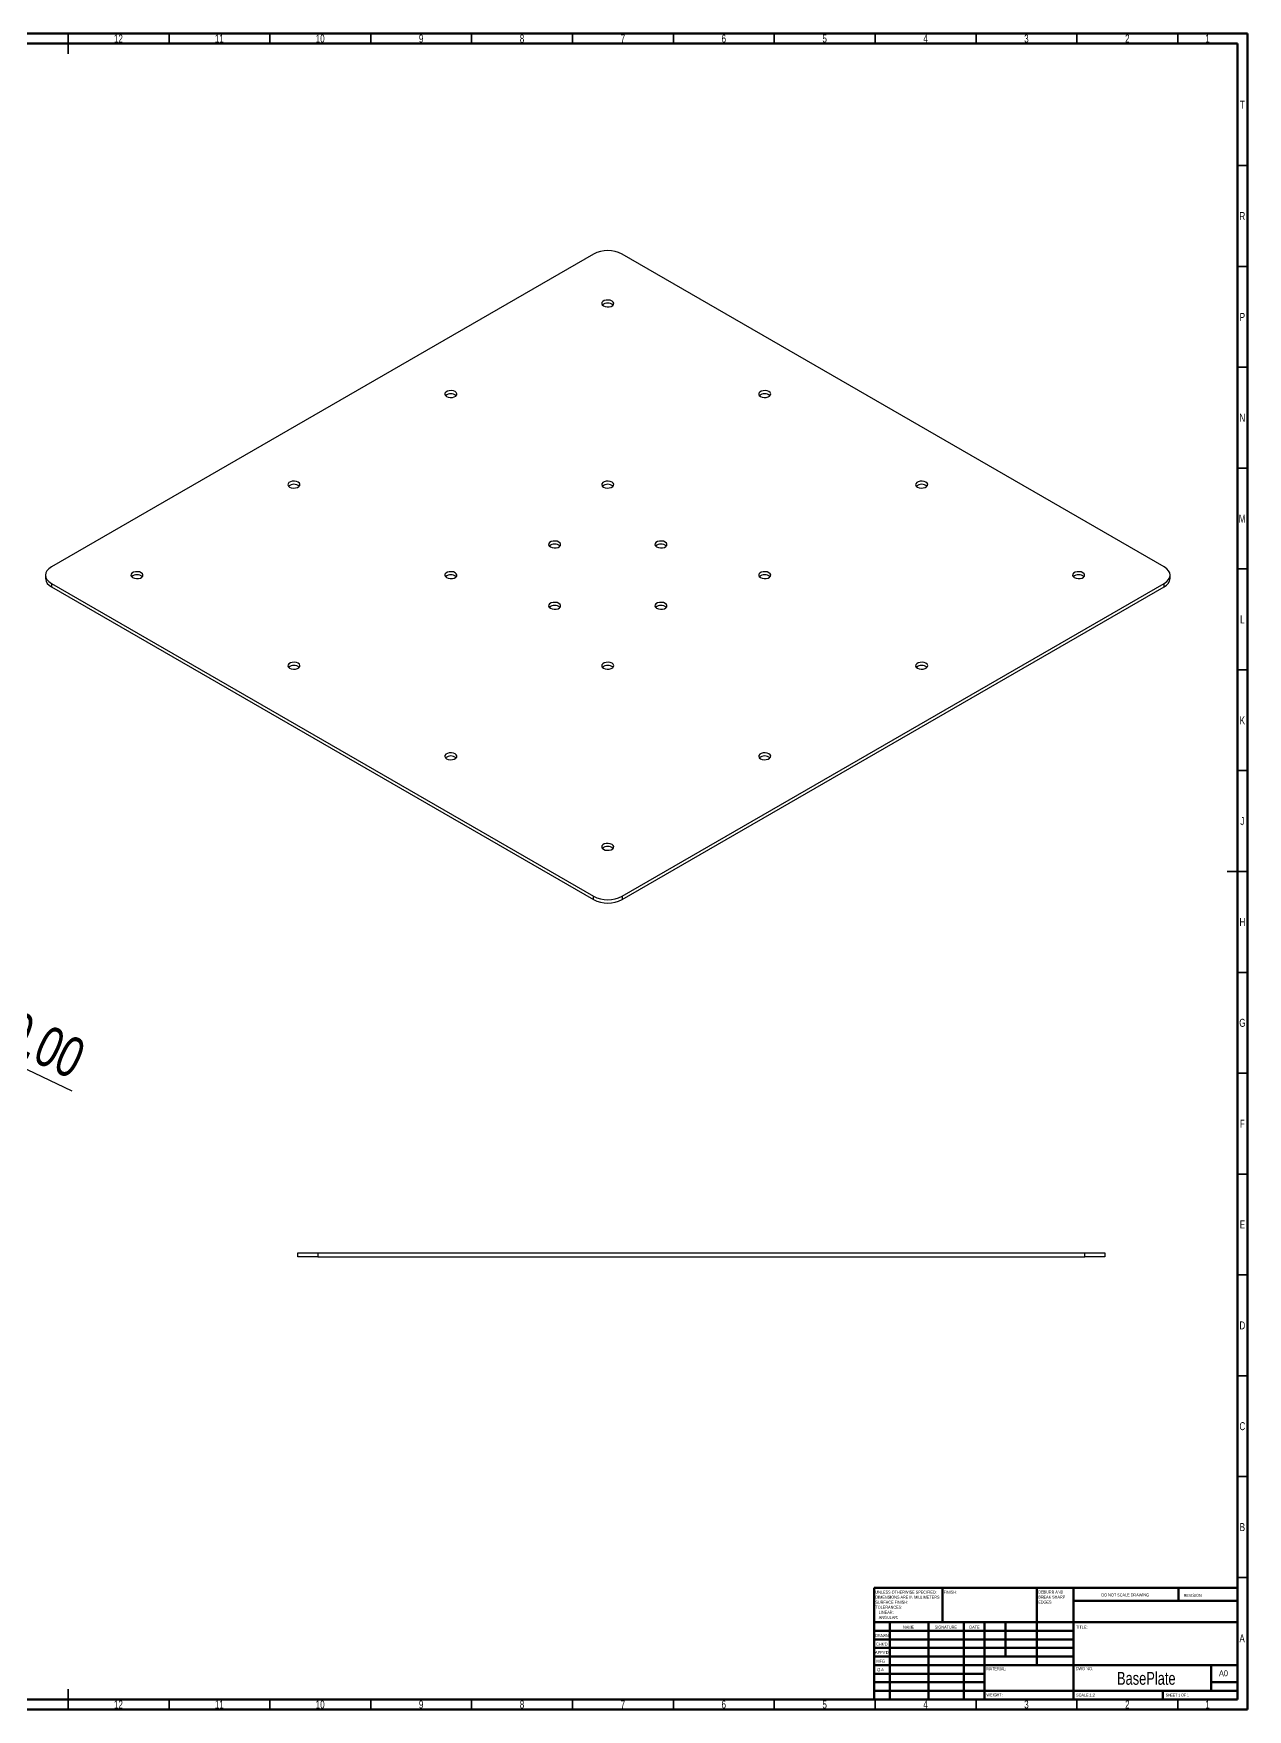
# Model space of a CAD drawing. Header units: inches. Extents: x 1517 to 7040, y -2638 to 1148.
# Drawn here: x 2337 to 2938, y 239 to 1070 of the extents above; entities that cross this region are included whole.
import ezdxf

# ---------------------------------------------------------------- set-up
doc = ezdxf.new("R2010")
doc.units = ezdxf.units.IN
doc.header["$MEASUREMENT"] = 0
doc.styles.add('SLDTEXTSTYLE0', font='TXT', dxfattribs={"width": 0.75})
doc.styles.add('SLDTEXTSTYLE1', font='TXT', dxfattribs={"width": 0.686449})
doc.styles.add('SLDTEXTSTYLE2', font='TXT', dxfattribs={"width": 0.6875})
doc.dimstyles.new('SLDDIMSTYLE4', dxfattribs={"dimtxt": 20, "dimasz": 3.302, "dimexe": 0, "dimexo": 0.0625, "dimgap": 5, "dimtad": 1, "dimrnd": 1e-09, "dimzin": 4, "dimdsep": 46, "dimtxsty": 'SLDTEXTSTYLE0', "dimsah": 1, "dimcen": 0, "dimadec": 0, "dimazin": 1, "dimtfac": 1, "dimtofl": 0, "dimtmove": 0, "dimatfit": 3, "dimfxl": 0, "dimfrac": 2, "dimtolj": 1, "dimtzin": 12, "dimarcsym": 0})

# ---------------------------------------------------------------- blocks, each defined once
blk = doc.blocks.new('SW_NOTE_0')
at = {"color": 0, "linetype": 'Continuous', "lineweight": 0, "char_height": 1.5, "attachment_point": 1, "style": 'SLDTEXTSTYLE0'}
for s, insert in [('UNLESS OTHERWISE SPECIFIED:', (0, 1.93)), ('TOLERANCES:', (0, -5.57)), ('SURFACE FINISH:', (0, -3.07)), ('DIMENSIONS ARE IN MILLIMETERS', (0, -0.57)), ('LINEAR:', (1.69, -8.07)), ('ANGULAR:', (1.69, -10.57))]:
    blk.add_mtext(s, dxfattribs=dict(at, insert=insert))
blk = doc.blocks.new('SW_NOTE_0_1')
at = {"color": 0, "linetype": 'Continuous', "lineweight": 0, "char_height": 1.5, "attachment_point": 1, "style": 'SLDTEXTSTYLE0'}
for s, insert in [('DEBURR AND', (0, 1.93)), ('BREAK SHARP', (0, -0.57)), ('EDGES', (0, -3.07))]:
    blk.add_mtext(s, dxfattribs=dict(at, insert=insert))
blk = doc.blocks.new('*D615')
at = {"color": 0, "linetype": 'Continuous', "lineweight": -2, "transparency": 16777216}
blk.add_line((2355.78, 545.2), (2269.33, 586.33), dxfattribs=at)
at = {"color": 0, "linetype": 'Continuous', "transparency": 16777216}
blk.add_solid([(2269.57, 586.83), (2269.1, 585.83), (2266.35, 587.75)], dxfattribs=at)
at = {"layer": 'Defpoints', "color": 0, "linetype": 'Continuous', "transparency": 16777216}
for p in [(2257.32, 592.05), (2266.35, 587.75)]:
    blk.add_point(p, dxfattribs=at)
at = {"color": 0, "linetype": 'Continuous', "lineweight": 18, "transparency": 16777216, "insert": (2305.57, 596.77), "char_height": 20, "attachment_point": 1, "rotation": 334.55388, "style": 'SLDTEXTSTYLE0'}
blk.add_mtext('\\A1;R10.00', dxfattribs=at)

msp = doc.modelspace()

# ---------------------------------------------------------------- linework, layer by layer
at = {"color": 7, "linetype": 'Continuous', "lineweight": 70}
for p, q in [((1769.235, 1069.624), (2938.235, 1069.624)), ((1774.235, 1064.624), (2933.235, 1064.624)), ((2933.235, 1064.624), (2933.235, 243.624)), ((2938.235, 1069.624), (2938.235, 238.624)), ((2933.235, 243.624), (1774.235, 243.624)), ((2938.235, 238.624), (1769.235, 238.624))]:
    msp.add_line(p, q, dxfattribs=at)
at = {"color": 7, "linetype": 'Continuous', "lineweight": 35}
for p, q in [((2353.735, 1069.624), (2353.735, 1059.624)), ((2353.735, 1064.624), (2353.735, 1069.624)), ((2403.735, 1064.624), (2403.735, 1069.624)), ((2453.735, 1064.624), (2453.735, 1069.624)), ((2503.735, 1064.624), (2503.735, 1069.624)), ((2553.735, 1064.624), (2553.735, 1069.624)), ((2603.735, 1064.624), (2603.735, 1069.624)), ((2653.735, 1064.624), (2653.735, 1069.624)), ((2703.735, 1064.624), (2703.735, 1069.624)), ((2753.735, 1064.624), (2753.735, 1069.624)), ((2803.735, 1064.624), (2803.735, 1069.624)), ((2853.735, 1064.624), (2853.735, 1069.624)), ((2903.735, 1064.624), (2903.735, 1069.624)), ((2933.235, 1004.124), (2938.235, 1004.124)), ((2933.235, 954.124), (2938.235, 954.124)), ((2933.235, 904.124), (2938.235, 904.124)), ((2933.235, 854.124), (2938.235, 854.124)), ((2933.235, 804.124), (2938.235, 804.124)), ((2933.235, 754.124), (2938.235, 754.124)), ((2933.235, 704.124), (2938.235, 704.124)), ((2938.235, 654.124), (2928.235, 654.124)), ((2933.235, 654.124), (2938.235, 654.124)), ((2933.235, 604.124), (2938.235, 604.124)), ((2933.235, 554.124), (2938.235, 554.124)), ((2933.235, 504.124), (2938.235, 504.124)), ((2933.235, 454.124), (2938.235, 454.124)), ((2933.235, 404.124), (2938.235, 404.124)), ((2933.235, 354.124), (2938.235, 354.124)), ((2933.235, 304.124), (2938.235, 304.124)), ((2353.735, 238.624), (2353.735, 248.624)), ((2353.735, 243.624), (2353.735, 238.624)), ((2403.735, 243.624), (2403.735, 238.624)), ((2453.735, 243.624), (2453.735, 238.624)), ((2503.735, 243.624), (2503.735, 238.624)), ((2553.735, 243.624), (2553.735, 238.624)), ((2603.735, 243.624), (2603.735, 238.624)), ((2653.735, 243.624), (2653.735, 238.624)), ((2703.735, 243.624), (2703.735, 238.624)), ((2753.735, 243.624), (2753.735, 238.624)), ((2803.735, 243.624), (2803.735, 238.624)), ((2853.735, 243.624), (2853.735, 238.624)), ((2903.735, 243.624), (2903.735, 238.624))]:
    msp.add_line(p, q, dxfattribs=at)
at = {"color": 7, "linetype": 'Continuous', "lineweight": 25}
for p, q in [((2614.118, 960.258), (2345.417, 805.14)), ((2896.961, 805.14), (2628.26, 960.258)), ((2342.488, 801.058), (2342.488, 799.425)), ((2899.89, 799.425), (2899.89, 801.058)), ((2345.417, 796.976), (2614.118, 641.858)), ((2345.417, 796.976), (2345.417, 795.343)), ((2345.417, 795.343), (2614.118, 640.225)), ((2628.26, 641.858), (2896.961, 796.976)), ((2628.26, 640.225), (2896.961, 795.343)), ((2896.961, 795.343), (2896.961, 796.976)), ((2614.118, 640.225), (2614.118, 641.858)), ((2628.26, 641.858), (2628.26, 640.225)), ((2467.574, 463.102), (2467.574, 465.102)), ((2467.574, 465.102), (2477.574, 465.102)), ((2477.574, 463.102), (2467.574, 463.102)), ((2477.574, 465.102), (2477.574, 463.102)), ((2477.574, 465.102), (2857.574, 465.102)), ((2477.574, 463.102), (2857.574, 463.102)), ((2857.574, 463.102), (2857.574, 465.102)), ((2857.574, 465.102), (2867.574, 465.102)), ((2867.574, 463.102), (2857.574, 463.102)), ((2867.574, 465.102), (2867.574, 463.102))]:
    msp.add_line(p, q, dxfattribs=at)
at = {"color": 7, "linetype": 'Continuous', "lineweight": 50}
for p, q in [((2753.235, 298.874), (2933.235, 298.874)), ((2753.235, 298.874), (2753.235, 243.624)), ((2787.035, 281.874), (2787.035, 298.874)), ((2833.835, 298.874), (2833.835, 260.624)), ((2852.035, 298.874), (2852.035, 243.624)), ((2933.235, 292.499), (2852.035, 292.499)), ((2904.035, 292.499), (2904.035, 298.874)), ((2933.235, 281.874), (2753.235, 281.874)), ((2852.035, 277.624), (2753.235, 277.624)), ((2761.035, 281.874), (2761.035, 243.624)), ((2780.226, 281.874), (2780.226, 243.624)), ((2797.634, 281.874), (2797.634, 243.624)), ((2807.835, 243.624), (2807.835, 281.874)), ((2818.235, 264.874), (2818.235, 281.874)), ((2852.035, 273.374), (2753.235, 273.374)), ((2852.035, 269.124), (2753.235, 269.124)), ((2852.035, 264.874), (2753.235, 264.874)), ((2807.835, 260.624), (2753.235, 260.624)), ((2807.835, 260.624), (2933.235, 260.624)), ((2920.235, 247.874), (2920.235, 260.624)), ((2807.835, 256.374), (2753.235, 256.374)), ((2807.835, 252.124), (2753.235, 252.124)), ((2933.235, 252.124), (2920.235, 252.124)), ((2753.235, 247.874), (2933.235, 247.874)), ((2896.235, 243.624), (2896.235, 247.874))]:
    msp.add_line(p, q, dxfattribs=at)
at = {"color": 7, "linetype": 'Continuous', "lineweight": 25, "flags": 128}
for points in [[(2619.068, 934.541), (2619.921, 934.196), (2620.927, 934.04), (2621.965, 934.093), (2622.91, 934.347), (2623.646, 934.772), (2624.087, 935.317), (2624.178, 935.916), (2623.908, 936.497), (2623.31, 936.99), (2622.457, 937.335), (2621.45, 937.491), (2620.412, 937.438), (2619.468, 937.184), (2618.731, 936.759), (2618.291, 936.214), (2618.2, 935.614), (2618.47, 935.033), (2619.068, 934.541)], [(2541.286, 889.638), (2542.139, 889.293), (2543.146, 889.138), (2544.184, 889.19), (2545.128, 889.444), (2545.865, 889.87), (2546.305, 890.415), (2546.396, 891.014), (2546.126, 891.595), (2545.529, 892.088), (2544.675, 892.433), (2543.669, 892.588), (2542.631, 892.536), (2541.686, 892.282), (2540.95, 891.856), (2540.509, 891.311), (2540.419, 890.712), (2540.688, 890.131), (2541.286, 889.638)], [(2696.849, 889.638), (2697.703, 889.293), (2698.709, 889.138), (2699.747, 889.19), (2700.691, 889.444), (2701.428, 889.87), (2701.868, 890.415), (2701.959, 891.014), (2701.69, 891.595), (2701.092, 892.088), (2700.239, 892.433), (2699.232, 892.588), (2698.194, 892.536), (2697.25, 892.282), (2696.513, 891.856), (2696.073, 891.311), (2695.982, 890.712), (2696.252, 890.131), (2696.849, 889.638)], [(2463.504, 844.736), (2464.358, 844.391), (2465.364, 844.235), (2466.402, 844.288), (2467.346, 844.542), (2468.083, 844.967), (2468.523, 845.512), (2468.614, 846.111), (2468.344, 846.692), (2467.747, 847.185), (2466.893, 847.53), (2465.887, 847.686), (2464.849, 847.633), (2463.905, 847.379), (2463.168, 846.954), (2462.728, 846.409), (2462.637, 845.81), (2462.907, 845.229), (2463.504, 844.736)], [(2619.068, 844.736), (2619.921, 844.391), (2620.927, 844.235), (2621.965, 844.288), (2622.91, 844.542), (2623.646, 844.967), (2624.087, 845.512), (2624.178, 846.111), (2623.908, 846.692), (2623.31, 847.185), (2622.457, 847.53), (2621.45, 847.686), (2620.412, 847.633), (2619.468, 847.379), (2618.731, 846.954), (2618.291, 846.409), (2618.2, 845.81), (2618.47, 845.229), (2619.068, 844.736)], [(2774.631, 844.736), (2775.485, 844.391), (2776.491, 844.235), (2777.529, 844.288), (2778.473, 844.542), (2779.21, 844.967), (2779.65, 845.512), (2779.741, 846.111), (2779.471, 846.692), (2778.874, 847.185), (2778.02, 847.53), (2777.014, 847.686), (2775.976, 847.633), (2775.032, 847.379), (2774.295, 846.954), (2773.855, 846.409), (2773.764, 845.81), (2774.033, 845.229), (2774.631, 844.736)], [(2592.728, 815.039), (2593.581, 814.694), (2594.588, 814.538), (2595.626, 814.591), (2596.57, 814.845), (2597.307, 815.27), (2597.747, 815.815), (2597.838, 816.415), (2597.568, 816.996), (2596.971, 817.488), (2596.117, 817.833), (2595.111, 817.989), (2594.073, 817.936), (2593.128, 817.682), (2592.392, 817.257), (2591.951, 816.712), (2591.861, 816.113), (2592.13, 815.532), (2592.728, 815.039)], [(2645.407, 815.039), (2646.261, 814.694), (2647.267, 814.538), (2648.305, 814.591), (2649.249, 814.845), (2649.986, 815.27), (2650.426, 815.815), (2650.517, 816.415), (2650.248, 816.996), (2649.65, 817.488), (2648.797, 817.833), (2647.79, 817.989), (2646.752, 817.936), (2645.808, 817.682), (2645.071, 817.257), (2644.631, 816.712), (2644.54, 816.113), (2644.81, 815.532), (2645.407, 815.039)], [(2345.417, 805.14), (2344.174, 804.265), (2343.25, 803.267), (2342.68, 802.184), (2342.488, 801.058), (2342.68, 799.932), (2343.25, 798.849), (2344.174, 797.851), (2345.417, 796.976)], [(2385.722, 799.833), (2386.576, 799.488), (2387.582, 799.333), (2388.62, 799.385), (2389.564, 799.639), (2390.301, 800.065), (2390.741, 800.61), (2390.832, 801.209), (2390.563, 801.79), (2389.965, 802.283), (2389.112, 802.628), (2388.105, 802.783), (2387.067, 802.731), (2386.123, 802.477), (2385.386, 802.051), (2384.946, 801.506), (2384.855, 800.907), (2385.125, 800.326), (2385.722, 799.833)], [(2541.286, 799.833), (2542.139, 799.488), (2543.146, 799.333), (2544.184, 799.385), (2545.128, 799.639), (2545.865, 800.065), (2546.305, 800.61), (2546.396, 801.209), (2546.126, 801.79), (2545.529, 802.283), (2544.675, 802.628), (2543.669, 802.783), (2542.631, 802.731), (2541.686, 802.477), (2540.95, 802.051), (2540.509, 801.506), (2540.419, 800.907), (2540.688, 800.326), (2541.286, 799.833)], [(2696.849, 799.833), (2697.703, 799.488), (2698.709, 799.333), (2699.747, 799.385), (2700.691, 799.639), (2701.428, 800.065), (2701.868, 800.61), (2701.959, 801.209), (2701.69, 801.79), (2701.092, 802.283), (2700.239, 802.628), (2699.232, 802.783), (2698.194, 802.731), (2697.25, 802.477), (2696.513, 802.051), (2696.073, 801.506), (2695.982, 800.907), (2696.252, 800.326), (2696.849, 799.833)], [(2852.413, 799.833), (2853.266, 799.488), (2854.273, 799.333), (2855.311, 799.385), (2856.255, 799.639), (2856.992, 800.065), (2857.432, 800.61), (2857.523, 801.209), (2857.253, 801.79), (2856.655, 802.283), (2855.802, 802.628), (2854.796, 802.783), (2853.758, 802.731), (2852.813, 802.477), (2852.077, 802.051), (2851.636, 801.506), (2851.546, 800.907), (2851.815, 800.326), (2852.413, 799.833)], [(2896.961, 796.976), (2898.204, 797.851), (2899.128, 798.849), (2899.697, 799.932), (2899.89, 801.058), (2899.697, 802.184), (2899.128, 803.267), (2898.204, 804.265), (2896.961, 805.14)], [(2592.728, 784.628), (2593.581, 784.283), (2594.588, 784.127), (2595.626, 784.18), (2596.57, 784.434), (2597.307, 784.859), (2597.747, 785.404), (2597.838, 786.003), (2597.568, 786.584), (2596.971, 787.077), (2596.117, 787.422), (2595.111, 787.578), (2594.073, 787.525), (2593.128, 787.271), (2592.392, 786.846), (2591.951, 786.301), (2591.861, 785.701), (2592.13, 785.121), (2592.728, 784.628)], [(2645.407, 784.628), (2646.261, 784.283), (2647.267, 784.127), (2648.305, 784.18), (2649.249, 784.434), (2649.986, 784.859), (2650.426, 785.404), (2650.517, 786.003), (2650.248, 786.584), (2649.65, 787.077), (2648.797, 787.422), (2647.79, 787.578), (2646.752, 787.525), (2645.808, 787.271), (2645.071, 786.846), (2644.631, 786.301), (2644.54, 785.701), (2644.81, 785.121), (2645.407, 784.628)], [(2463.504, 754.931), (2464.358, 754.586), (2465.364, 754.43), (2466.402, 754.483), (2467.346, 754.737), (2468.083, 755.162), (2468.523, 755.707), (2468.614, 756.307), (2468.344, 756.888), (2467.747, 757.38), (2466.893, 757.725), (2465.887, 757.881), (2464.849, 757.828), (2463.905, 757.574), (2463.168, 757.149), (2462.728, 756.604), (2462.637, 756.005), (2462.907, 755.424), (2463.504, 754.931)], [(2619.068, 754.931), (2619.921, 754.586), (2620.927, 754.43), (2621.965, 754.483), (2622.91, 754.737), (2623.646, 755.162), (2624.087, 755.707), (2624.178, 756.307), (2623.908, 756.888), (2623.31, 757.38), (2622.457, 757.725), (2621.45, 757.881), (2620.412, 757.828), (2619.468, 757.574), (2618.731, 757.149), (2618.291, 756.604), (2618.2, 756.005), (2618.47, 755.424), (2619.068, 754.931)], [(2774.631, 754.931), (2775.485, 754.586), (2776.491, 754.43), (2777.529, 754.483), (2778.473, 754.737), (2779.21, 755.162), (2779.65, 755.707), (2779.741, 756.307), (2779.471, 756.888), (2778.874, 757.38), (2778.02, 757.725), (2777.014, 757.881), (2775.976, 757.828), (2775.032, 757.574), (2774.295, 757.149), (2773.855, 756.604), (2773.764, 756.005), (2774.033, 755.424), (2774.631, 754.931)], [(2541.286, 710.029), (2542.139, 709.684), (2543.146, 709.528), (2544.184, 709.58), (2545.128, 709.834), (2545.865, 710.26), (2546.305, 710.805), (2546.396, 711.404), (2546.126, 711.985), (2545.529, 712.478), (2544.675, 712.823), (2543.669, 712.978), (2542.631, 712.926), (2541.686, 712.672), (2540.95, 712.247), (2540.509, 711.701), (2540.419, 711.102), (2540.688, 710.521), (2541.286, 710.029)], [(2696.849, 710.029), (2697.703, 709.684), (2698.709, 709.528), (2699.747, 709.58), (2700.691, 709.834), (2701.428, 710.26), (2701.868, 710.805), (2701.959, 711.404), (2701.69, 711.985), (2701.092, 712.478), (2700.239, 712.823), (2699.232, 712.978), (2698.194, 712.926), (2697.25, 712.672), (2696.513, 712.247), (2696.073, 711.701), (2695.982, 711.102), (2696.252, 710.521), (2696.849, 710.029)], [(2619.068, 665.126), (2619.921, 664.781), (2620.927, 664.625), (2621.965, 664.678), (2622.91, 664.932), (2623.646, 665.357), (2624.087, 665.902), (2624.178, 666.502), (2623.908, 667.083), (2623.31, 667.575), (2622.457, 667.92), (2621.45, 668.076), (2620.412, 668.024), (2619.468, 667.769), (2618.731, 667.344), (2618.291, 666.799), (2618.2, 666.2), (2618.47, 665.619), (2619.068, 665.126)]]:
    msp.add_lwpolyline(points, dxfattribs=at)
at = {"color": 7, "linetype": 'Continuous', "lineweight": 25}
for centre, radius, start, end in [((2621.189, 946.611), 15.37, 62.609672, 117.390328), ((2621.189, 931.903), 4.034, 49.021382, 130.978618), ((2543.407, 887.001), 4.034, 49.021382, 130.978618), ((2698.971, 887.001), 4.034, 49.021382, 130.978618), ((2465.625, 842.098), 4.034, 49.021382, 130.978618), ((2621.189, 842.098), 4.034, 49.021382, 130.978618), ((2776.752, 842.098), 4.034, 49.021382, 130.978618), ((2594.849, 812.401), 4.034, 49.021382, 130.978618), ((2647.529, 812.401), 4.034, 49.021382, 130.978618), ((2347.493, 799.924), 5.029, 185.694799, 245.625342), ((2387.844, 797.196), 4.034, 49.021382, 130.978618), ((2543.407, 797.196), 4.034, 49.021382, 130.978618), ((2698.971, 797.196), 4.034, 49.021382, 130.978618), ((2854.534, 797.196), 4.034, 49.021382, 130.978618), ((2894.885, 799.924), 5.029, 294.374658, 354.305201), ((2594.849, 781.99), 4.034, 49.021382, 130.978618), ((2647.529, 781.99), 4.034, 49.021382, 130.978618), ((2465.625, 752.293), 4.034, 49.021382, 130.978618), ((2621.189, 752.293), 4.034, 49.021382, 130.978618), ((2776.752, 752.293), 4.034, 49.021382, 130.978618), ((2543.407, 707.391), 4.034, 49.021382, 130.978618), ((2698.971, 707.391), 4.034, 49.021382, 130.978618), ((2621.189, 662.488), 4.034, 49.021382, 130.978618), ((2621.189, 655.506), 15.37, 242.609672, 297.390328), ((2621.189, 653.872), 15.37, 242.609672, 297.390328)]:
    msp.add_arc(centre, radius, start, end, dxfattribs=at)

# ---------------------------------------------------------------- block references
at = {"color": 7, "linetype": 'Continuous', "lineweight": 0}
for name, p in [('SW_NOTE_0', (2753.829, 295.611)), ('SW_NOTE_0_1', (2834.544, 295.693))]:
    msp.add_blockref(name, p, dxfattribs=at)

# ---------------------------------------------------------------- texts
for s, insert, char_height, attachment_point, style in [('12', (2378.655, 1069.098), 3.9687, 2, 'SLDTEXTSTYLE0'), ('11', (2428.655, 1069.098), 3.9687, 2, 'SLDTEXTSTYLE0'), ('10', (2478.655, 1069.098), 3.9687, 2, 'SLDTEXTSTYLE0'), ('9', (2528.695, 1069.098), 3.969, 2, 'SLDTEXTSTYLE0'), ('8', (2578.695, 1069.098), 3.969, 2, 'SLDTEXTSTYLE0'), ('7', (2628.695, 1069.098), 3.969, 2, 'SLDTEXTSTYLE0'), ('6', (2678.695, 1069.098), 3.969, 2, 'SLDTEXTSTYLE0'), ('5', (2728.695, 1069.098), 3.969, 2, 'SLDTEXTSTYLE0'), ('4', (2778.695, 1069.098), 3.969, 2, 'SLDTEXTSTYLE0'), ('3', (2828.695, 1069.098), 3.969, 2, 'SLDTEXTSTYLE0'), ('2', (2878.695, 1069.098), 3.969, 2, 'SLDTEXTSTYLE0'), ('1', (2918.445, 1069.098), 3.969, 2, 'SLDTEXTSTYLE0'), ('T', (2935.723, 1036.348), 3.969, 2, 'SLDTEXTSTYLE0'), ('R', (2935.679, 981.098), 3.969, 2, 'SLDTEXTSTYLE0'), ('P', (2935.72, 931.042), 3.969, 2, 'SLDTEXTSTYLE0'), ('N', (2935.699, 881.098), 3.969, 2, 'SLDTEXTSTYLE0'), ('M', (2935.597, 831.042), 3.969, 2, 'SLDTEXTSTYLE0'), ('L', (2935.689, 781.098), 3.969, 2, 'SLDTEXTSTYLE0'), ('K', (2935.723, 731.042), 3.969, 2, 'SLDTEXTSTYLE0'), ('J', (2935.7, 681.098), 3.969, 2, 'SLDTEXTSTYLE0'), ('H', (2935.725, 631.042), 3.969, 2, 'SLDTEXTSTYLE0'), ('G', (2935.722, 581.098), 3.969, 2, 'SLDTEXTSTYLE0'), ('F', (2935.693, 531.042), 3.969, 2, 'SLDTEXTSTYLE0'), ('E', (2935.743, 481.098), 3.969, 2, 'SLDTEXTSTYLE0'), ('D', (2935.688, 431.042), 3.969, 2, 'SLDTEXTSTYLE0'), ('C', (2935.694, 381.098), 3.969, 2, 'SLDTEXTSTYLE0'), ('B', (2935.706, 331.042), 3.969, 2, 'SLDTEXTSTYLE0'), ('FINISH:', (2787.606, 297.543), 1.5, 1, 'SLDTEXTSTYLE0'), ('DO NOT SCALE DRAWING', (2865.85, 296.157), 1.5, 1, 'SLDTEXTSTYLE0'), ('REVISION', (2906.563, 295.959), 1.5, 1, 'SLDTEXTSTYLE0'), ('DRAWN', (2753.878, 276.009), 1.5, 1, 'SLDTEXTSTYLE1'), ('NAME', (2767.557, 280.125), 1.5, 1, 'SLDTEXTSTYLE0'), ('SIGNATURE', (2783.269, 280.186), 1.5, 1, 'SLDTEXTSTYLE0'), ('DATE', (2800.45, 280.2), 1.5, 1, 'SLDTEXTSTYLE0'), ('TITLE:', (2853.325, 280.2), 1.5, 1, 'SLDTEXTSTYLE0'), ('A', (2935.575, 275.848), 3.969, 2, 'SLDTEXTSTYLE0'), ("APPV'D", (2753.637, 267.69), 1.5, 1, 'SLDTEXTSTYLE0'), ("CHK'D", (2754.174, 271.786), 1.5, 1, 'SLDTEXTSTYLE0'), ('MFG', (2754.359, 263.34), 1.5, 1, 'SLDTEXTSTYLE0'), ('Q.A', (2754.744, 259.129), 1.5, 1, 'SLDTEXTSTYLE0'), ('MATERIAL:', (2808.881, 259.61), 1.5, 1, 'SLDTEXTSTYLE0'), ('DWG NO.', (2853.188, 259.61), 1.5, 1, 'SLDTEXTSTYLE0'), ('A0', (2924.106, 258.03), 2.9104, 1, 'SLDTEXTSTYLE0'), ('BasePlate', (2888.09, 257.231), 6.35, 2, 'SLDTEXTSTYLE0'), ('12', (2378.655, 243.098), 3.9687, 2, 'SLDTEXTSTYLE0'), ('11', (2428.655, 243.098), 3.9687, 2, 'SLDTEXTSTYLE0'), ('10', (2478.655, 243.098), 3.9687, 2, 'SLDTEXTSTYLE0'), ('9', (2528.695, 243.098), 3.969, 2, 'SLDTEXTSTYLE0'), ('8', (2578.695, 243.098), 3.969, 2, 'SLDTEXTSTYLE0'), ('7', (2628.695, 243.098), 3.969, 2, 'SLDTEXTSTYLE0'), ('6', (2678.695, 243.098), 3.969, 2, 'SLDTEXTSTYLE0'), ('5', (2728.695, 243.098), 3.969, 2, 'SLDTEXTSTYLE0'), ('4', (2778.695, 243.098), 3.969, 2, 'SLDTEXTSTYLE0'), ('WEIGHT:', (2808.853, 246.573), 1.4986, 1, 'SLDTEXTSTYLE0'), ('3', (2828.695, 243.098), 3.969, 2, 'SLDTEXTSTYLE0'), ('SCALE:1:2', (2853.309, 246.524), 1.5, 1, 'SLDTEXTSTYLE0'), ('2', (2878.695, 243.098), 3.969, 2, 'SLDTEXTSTYLE0'), ('SHEET 1 OF 1', (2897.713, 246.524), 1.5, 1, 'SLDTEXTSTYLE2'), ('1', (2918.445, 243.098), 3.969, 2, 'SLDTEXTSTYLE0')]:
    msp.add_mtext(s, dxfattribs=dict(at, insert=insert, char_height=char_height, attachment_point=attachment_point, style=style))

# ---------------------------------------------------------------- dimensions: what is measured, and where the dimension line sits
at = {"color": 7, "linetype": 'Continuous', "lineweight": 18}
dim = msp.add_radius_dim(center=(2257.321, 592.046), mpoint=(2266.351, 587.749), dimstyle='SLDDIMSTYLE4', dxfattribs=at)
dim.commit()
dim.dimension.update_dxf_attribs({"geometry": '*D615', "text_midpoint": (2323.046, 560.772), "dimtype": 164})

doc.saveas('drawing.dxf')
